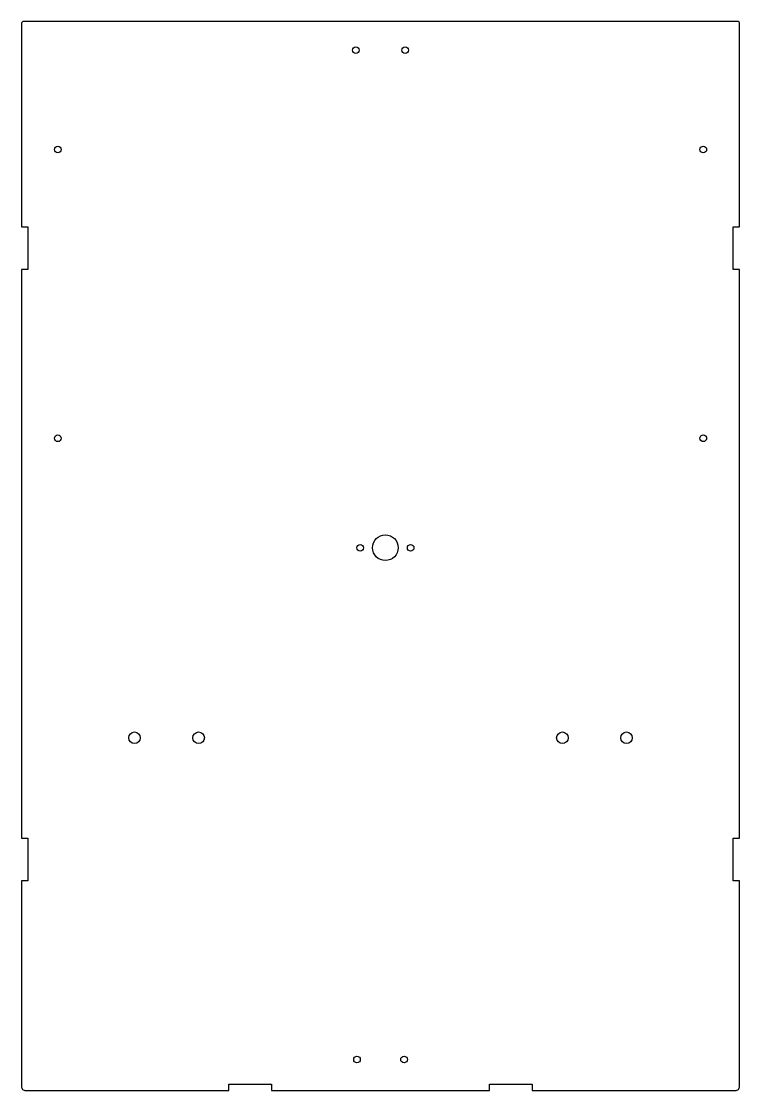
# Model space of a CAD drawing. Header units: millimetres. Extents: x -334 to 2, y 0 to 500.
import ezdxf

# ---------------------------------------------------------------- set-up
doc = ezdxf.new("R2010")
doc.units = ezdxf.units.MM
doc.layers.get('0').update_dxf_attribs({"linetype": 'CONTINUOUS'})

msp = doc.modelspace()

# ---------------------------------------------------------------- linework, layer by layer
msp.add_lwpolyline([(-332.58, 499.54, 0.414214), (-333.58, 498.54), (-333.58, 403.54), (-330.58, 403.54), (-330.58, 383.54), (-333.58, 383.54), (-333.58, 252.54), (-333.58, 250.54), (-333.58, 117.6), (-330.58, 117.6), (-330.58, 97.6), (-333.58, 97.6), (-333.58, 1.54, 0.414214), (-331.58, -0.46), (-236.58, -0.46), (-236.58, 2.54), (-216.58, 2.54), (-216.58, -0.46), (-114.58, -0.46), (-114.58, 2.54), (-94.58, 2.54), (-94.58, -0.46), (0.42, -0.46, 0.414214), (2.42, 1.54), (2.42, 97.58), (-0.58, 97.58), (-0.58, 117.58), (2.42, 117.58), (2.42, 250.54), (2.42, 252.54), (2.42, 383.54), (-0.58, 383.54), (-0.58, 403.54), (2.42, 403.54), (2.42, 498.54, 0.414214), (1.42, 499.54)], format="xyb", close=True)
msp.add_lwpolyline([(-332.58, 499.54, 0.414214), (-333.58, 498.54), (-333.58, 403.54), (-330.58, 403.54), (-330.58, 383.54), (-333.58, 383.54), (-333.58, 252.54), (-333.58, 250.54), (-333.58, 117.6), (-330.58, 117.6), (-330.58, 97.6), (-333.58, 97.6), (-333.58, 1.54, 0.414214), (-331.58, -0.46), (-236.58, -0.46), (-236.58, 2.54), (-216.58, 2.54), (-216.58, -0.46), (-114.58, -0.46), (-114.58, 2.54), (-94.58, 2.54), (-94.58, -0.46), (0.42, -0.46, 0.414214), (2.42, 1.54), (2.42, 97.58), (-0.58, 97.58), (-0.58, 117.58), (2.42, 117.58), (2.42, 250.54), (2.42, 252.54), (2.42, 383.54), (-0.58, 383.54), (-0.58, 403.54), (2.42, 403.54), (2.42, 498.54, 0.414214), (1.42, 499.54)], format="xyb", close=True)
for centre, radius in [((-177.08, 486.08), 1.55), ((-177.08, 486.08), 1.55), ((-154.08, 486.08), 1.55), ((-154.08, 486.08), 1.55), ((-316.58, 439.58), 1.55), ((-316.58, 439.58), 1.55), ((-14.58, 439.58), 1.55), ((-14.58, 439.58), 1.55), ((-316.58, 304.58), 1.55), ((-316.58, 304.58), 1.55), ((-14.58, 304.58), 1.55), ((-14.58, 304.58), 1.55), ((-163.3, 253.41), 6), ((-163.3, 253.41), 6), ((-175.12, 253.41), 1.55), ((-175.12, 253.41), 1.55), ((-151.48, 253.41), 1.55), ((-151.48, 253.41), 1.55), ((-280.68, 164.54), 2.7), ((-280.68, 164.54), 2.7), ((-250.68, 164.54), 2.7), ((-250.68, 164.54), 2.7), ((-80.48, 164.54), 2.7), ((-80.48, 164.54), 2.7), ((-50.48, 164.54), 2.7), ((-50.48, 164.54), 2.7), ((-176.58, 14.04), 1.55), ((-176.58, 14.04), 1.55), ((-154.58, 14.04), 1.55), ((-154.58, 14.04), 1.55)]:
    msp.add_circle(centre, radius)

doc.saveas('drawing.dxf')
